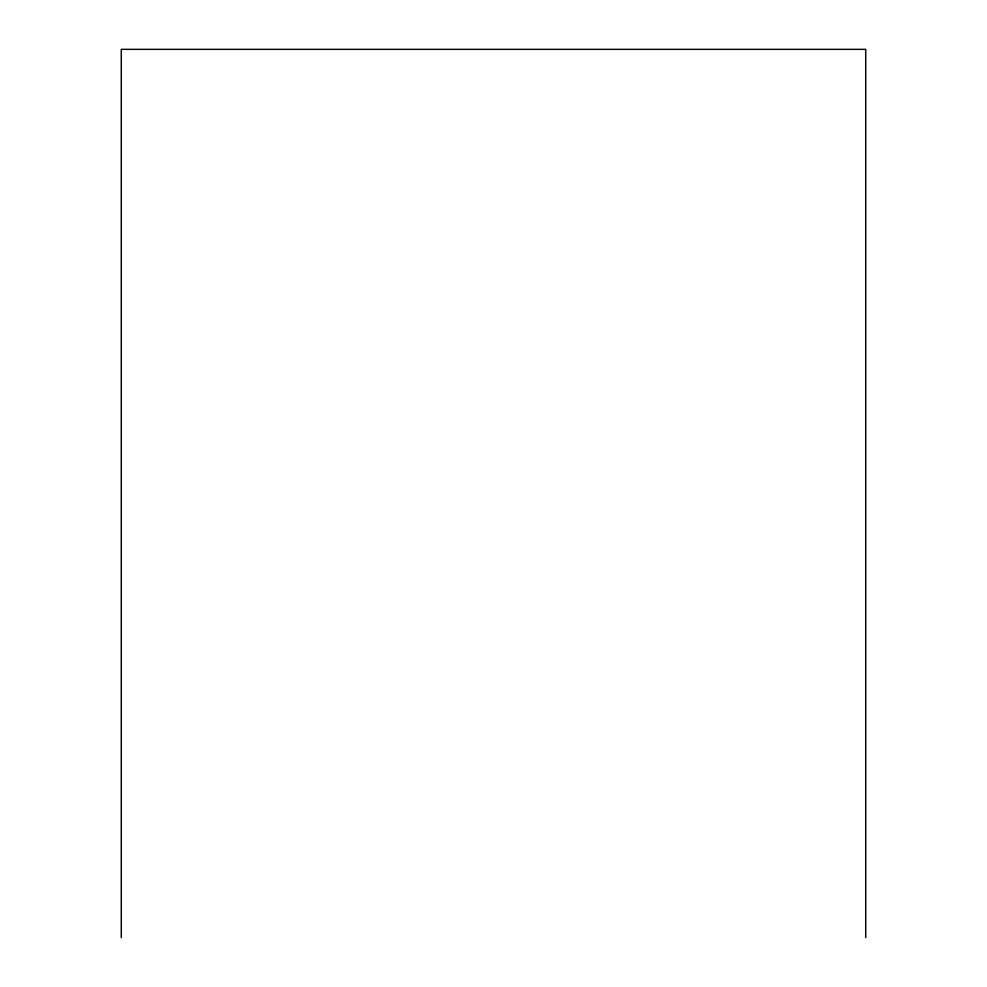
<?xml version="1.0" encoding="UTF-8"?>
<svg xmlns="http://www.w3.org/2000/svg" width="987" height="987" viewBox="0 0 987 987"><rect width="100%" height="100%" fill="white"/><g stroke="black" fill="none" stroke-linecap="round" stroke-linejoin="round"><path stroke-width="1.48" d="M865.722 937.65L865.722 49.35L121.278 49.35L121.278 937.65"/></g></svg>
